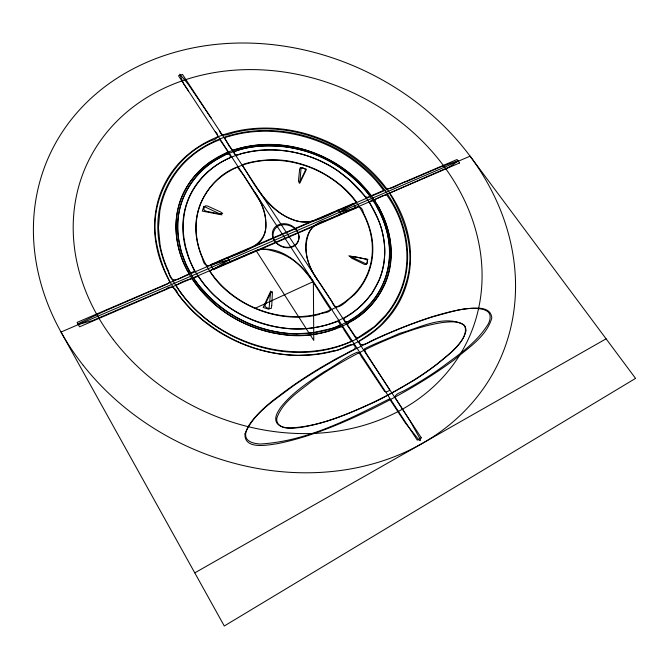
<?xml version="1.0" encoding="UTF-8"?>
<svg xmlns="http://www.w3.org/2000/svg" width="669" height="669" viewBox="0 0 669 669"><rect width="100%" height="100%" fill="white"/><g stroke="black" fill="none" stroke-linecap="round" stroke-linejoin="round"><path stroke-width="1" d="M364.672 302.129L372.031 293.265L379.298 279.893A104.414 87.146 24.3 0 0 384.182 261.596L384.792 254.036A97.206 81.049 24.8 0 0 384.441 244.202A101.83 84.988 24.5 0 0 382.543 233.13C380.552 221.916 374.247 212.232 369.539 202.272A1.53 1.229 28.6 0 1 369.706 201.804L370.659 201.126A19.401 15.579 29.6 0 1 371.203 200.892C376.179 199.78 376.371 207.925 379.089 210.626M368 308.635L370.843 305.591A118.48 98.811 23.7 0 0 382.626 288.548C392.904 269.824 393.372 247.212 387.108 227.126A111.004 92.657 24.3 0 0 380.527 210.702A61.515 50.443 26.8 0 0 379.791 209.305C379.365 205.968 372.942 202.038 375.761 199.036C379.264 197.522 382.793 195.072 386.649 194.896C407.254 223.245 414.011 263.452 398.139 295.715A135.765 113.337 23.7 0 1 385.729 315.107L374.464 326.581L357.739 337.837L355.515 336.85L349.201 327.35C344.686 323.428 351.15 320.652 354.445 319.406M210.166 162.174L227.661 152.172L227.226 150.659L219.942 139.696C199.496 147.255 181.675 161.823 170.787 180.772A131.91 110.151 24.7 0 0 159.824 211.178L158.436 227.878L160.075 245.138A121.95 102.014 24 0 0 168.58 271.363C170.921 286.165 179.752 277.668 188.173 274.34C190.272 272.735 186.776 270.577 186.475 268.821C179.852 256.252 176.424 242.011 176.006 227.853A112.643 93.986 24.5 0 1 177.009 213.938C178.573 203.744 182.286 193.901 187.93 185.263A112.509 93.953 24.5 0 1 210.141 162.149M351.208 313.719L344.109 318.335L343.983 319.715L345.279 321.429L348.014 321.956L358.132 315.367L362.715 311.62L370.894 303.325A112.802 94.137 24 0 0 383.011 284.174C391.005 266.605 391.582 246.242 385.896 227.92A126.023 105.702 23.2 0 0 379.072 210.626M353.148 203.568L339.426 212.341L356.209 208L353.148 203.568L210.3 264.782L213.327 269.649L356.209 208M213.327 269.649L229.057 259.798L210.3 264.782M194.771 572.873L606.097 338.823M316.939 224.458C311.018 226.532 308.593 232.837 307.23 238.415A52.943 43.694 29.8 0 0 306.243 252.021C307.196 264.606 314.229 275.36 321.337 285.345L331.857 301.359C336.273 315.375 347.997 298.525 354.06 295.062A93.451 77.964 24.2 0 0 370.584 266.237C373.503 255.382 373.519 243.825 370.885 232.912A101.981 85.364 23.7 0 0 363.384 212.985M253.618 246.719C273.855 235.931 265.417 207.541 254.964 192.463M225.445 159.858C226.992 158.779 231.441 158.168 230.195 155.576A7.025 5.653 18.7 0 0 229.76 154.89C227.117 151.788 223.061 156.312 220.335 157.382A105.326 87.84 24.1 0 0 206.445 166.564C189.386 181.006 177.62 202.556 177.787 225.252A116.13 96.796 24.9 0 0 178.548 238.465L181.316 251.787L186.149 264.732L190.548 272.91L194.043 271.53A1.723 1.489 17.4 0 0 194.361 270.928L190.448 261.93A83.6 70.253 23.2 0 1 189.151 258.644L185.622 246.936L184 238.256A107.165 89.37 24.6 0 1 184.075 215.485C186.592 197.087 197.213 180.496 211.496 168.914A102.24 85.264 24.3 0 1 225.461 159.883M254.797 308.442L313.368 281.582C301.184 263.737 280.052 244.143 256.695 250.348M337.895 326.179L340.061 325.218L339.584 323.328A8.17 7.033 31.8 0 0 339.032 322.508L338.171 321.597A0.895 0.761 31.9 0 0 337.778 321.438L330.971 323.662A120.244 99.689 23.6 0 1 309.178 328.295A95.759 80.188 24.6 0 1 289.468 328.613C253.743 325.577 218.47 306.912 198.718 276.623A1.254 1.087 17.9 0 0 198.016 276.356L193.425 278.036L198.944 285.487L208.26 295.757M255.976 250.599L213.127 268.963L209.957 271.062A0.895 0.778 19.1 0 0 209.807 271.397L214.381 277.878A94.254 78.549 24.6 0 0 219.917 284.367C242.73 307.999 277.376 320.694 309.998 316.295A107.057 88.776 23.6 0 0 319.038 314.455C321.538 312.222 331.381 313.493 330.126 308.668C318.084 291.734 309.504 271.305 291.826 259.246A50.434 43.569 24.7 0 0 279.199 252.857C271.865 250.699 263.678 247.354 256.152 250.666L313.769 340.404L313.368 281.582M314.397 220.661C291.826 227.201 270.937 208.059 259.012 190.832M300.047 355.206L310.441 354.737A134.084 111.874 24.2 0 0 333.254 350.815C339.518 351.677 348.741 342.52 354.127 345.07A6.774 5.854 34.4 0 1 354.746 345.881C357.112 349.067 351.852 350.313 349.812 351.434C344.201 355.105 337.82 357.43 332.192 361.059C312.841 371.813 294.26 383.998 276.74 397.629C265.325 405.749 224.14 441.264 259.973 444.024C306.235 441.431 348.8 419.379 389.475 398.866L405.188 422.733L418.819 439.834A3.404 2.927 45.3 0 0 419.246 440.252L420.132 440.637L420.458 440.16A2.099 1.815 45.3 0 0 420.433 439.525L410.498 421.654L396.081 399.059C392.36 394.743 400.505 392.578 403.315 391.106C418.51 382.969 433.203 373.837 446.976 363.459C461.585 352.839 476.504 341.759 486.606 326.505C490.344 321.73 492.802 312.732 485.192 310.215A13.806 11.147 39 0 0 483.486 309.496C466.678 305.616 449.668 312.59 433.562 316.537C412.012 323.503 390.738 331.54 370.333 341.416C367.507 343.598 358.241 347.604 359.613 340.789C368.226 334.868 377.542 329.407 384.307 321.078A134.62 112.417 24 0 0 405.749 283.907C416.126 252.874 405.673 220.302 389.701 193.475A1.689 1.33 29.3 0 1 389.876 192.906L447.979 167.551L452.813 164.925L457.989 160.794L440.988 166.782L406.551 181.525C399.477 182.905 392.477 190.155 385.403 188.34C374.665 174.969 362.013 162.935 347.495 153.703C315.132 132.554 274.039 123.364 236.082 132.111C230.588 132.847 221.849 139.077 219.432 130.689M297.053 333.781L312.49 332.761L331.28 328.613A52.851 44.873 27.9 0 0 337.904 326.188M281.365 334.341C299.561 337.435 318.377 335.269 335.545 328.655C338.539 325.862 342.98 325.418 344.15 330.085L351.501 341.307C328.387 351.501 302.145 353.934 277.309 350.079A132.069 110.059 24.3 0 1 244.519 341.048C216.781 329.951 191.719 310.951 175.989 285.303L182.654 281.724A57.935 51.496 20.3 0 1 190.029 279.132L192.112 278.605C204.906 296.961 221.732 312.741 242.136 322.291A112.384 93.719 24.3 0 0 281.365 334.333M206.713 323.01L204.865 321.555A134.753 112.35 24.4 0 1 181.55 298.458L180.128 296.685A62.585 53.687 20.8 0 1 177.77 293.398C175.947 287.896 170.888 284.668 165.979 289.1L92.665 320.551L80.33 323.938L77.863 323.855L103.787 311.461L167.267 284.074L169.558 282.226A1.99 1.731 15 0 0 169.692 281.616L165.159 271.798A171.473 141.585 26.9 0 1 156.789 244.269C148.493 205.341 168.78 163.771 203.234 144.504A79.569 65.487 21.2 0 1 211.63 140.398C216.614 139.788 220.226 135.472 215.251 131.785M184.234 79.26L179.677 74.209L183.732 83.985L188.566 91.076M337.904 210.099L340.956 214.582M211.279 118.279L189.728 86.452A150.358 119.943 8.6 0 0 184.243 79.26M227.544 257.389L230.579 262.206M317.424 279.717C303.182 260.5 297.571 226.64 326.664 220.084L347.847 210.952C353.784 208.527 361.569 202.473 363.392 212.985M300.055 355.314A130.815 109.264 24.4 0 1 206.805 322.91M368.009 308.643A96.821 80.999 25.3 0 1 354.428 319.389M364.647 302.104A140.064 116.063 21.8 0 1 351.233 313.753M297.069 333.915A109.616 91.436 24.4 0 1 208.31 295.723M298.909 236.818L298.901 237.972A14.935 12.452 24.3 0 1 297.713 242.295C292.596 251.686 277.426 248.007 273.805 239.126A13.455 11.214 24.4 0 1 272.994 234.852L273.504 231.85L274.875 229.149A15.337 12.786 24.6 0 1 278.831 225.696C286.8 222.409 298.541 227.401 298.909 236.818M299.62 169.441L298.466 180.889L299.235 183.055L305.39 170.545L305.415 169.316L303.492 168.228A9.291 7.459 23.9 0 0 302.129 167.877L300.138 167.869L299.62 169.441M276.69 418.51C276.372 430.903 293.816 428.269 301.836 427.248C326.489 422.984 349.82 413.333 372.382 402.805C395.128 391.817 417.172 379.189 437.359 363.953C448.263 354.528 462.463 345.38 466.092 330.545C465.407 319.866 450.781 321.722 443.355 322.408C420.901 325.703 399.585 334.124 378.913 343.197C355.381 353.909 332.635 366.478 311.537 381.447C298.516 391.917 282.285 401.918 276.69 418.51M389.601 389.701L389.049 390.721L386.682 391.85L384.583 391.398L363.643 359.83A58.772 49.289 36.9 0 1 362.774 358.559C360.867 356.686 360.315 352.688 357.422 352.153C345.463 357.045 335.437 365.625 324.122 371.763C308.643 381.907 292.646 392.335 281.005 406.969C278.095 411.335 273.805 417.197 276.606 422.607A8.739 7.961 34.8 0 0 278.07 424.38C284.292 429.573 293.164 427.742 300.54 427.014C324.641 423.912 347.211 414.362 369.188 404.452C384.867 397.721 399.209 388.622 414.036 380.276A367.958 290.02 16.1 0 0 452.001 351.518C458.315 345.02 467.581 336.398 465.03 326.43A5.319 4.349 38.6 0 0 464.052 324.983C444.291 313.861 418.903 328.27 399.368 333.405C387.978 338.823 375.811 343.055 364.622 348.725A1.146 0.987 35.4 0 0 364.404 349.084L365.876 352.839L389.601 389.701M271.756 305.49L271.179 308.493L268.737 308.426A13.079 11.306 25.3 0 1 267.14 307.891L264.807 306.302L266.597 301.594A33.391 28.909 28.3 0 1 267.324 299.929L270.209 293.825L271.965 291.508A2.492 2.149 25.1 0 1 272.434 292.161L271.756 305.49M233.79 152.039L234.267 153.452A4.599 3.688 19.6 0 0 235.003 154.271C237.428 156.446 240.288 153.301 242.947 153.335C267.5 147.247 293.934 149.647 317.198 159.465A97.833 81.409 24.4 0 1 337.82 170.737L350.079 180.638L365.341 196.535L367.557 197.397L369.706 196.31A1.213 0.97 28.2 0 0 369.781 195.9L368.962 194.395A52.149 42.523 26.7 0 0 366.562 191.585C349.235 171.724 326.74 155.91 300.782 149.864A115.143 96.395 24.5 0 0 284.593 146.762C268.135 145.365 248.977 145.148 233.79 152.039M203.794 208.736L204.254 210.25L206.42 211.27L217.726 213.637L222.693 213.503L220.971 212.157L207.616 206.044L205.383 205.826L204.204 207.106A8.162 6.79 18.4 0 0 203.911 207.992L203.794 208.736M265.76 222.827C267.784 244.754 245.331 250.842 229.149 257.448C221.146 258.184 205.04 274.708 202.657 258.686A95.065 79.218 24.6 0 1 196.385 236.583A89.403 74.602 24.2 0 1 200.307 204.17C207.231 187.914 220.394 173.02 237.353 167.024L243.633 175.261L260.124 201.469A48.151 40.157 18.9 0 1 262.123 205.5L263.553 209.246A54.908 45.868 18.5 0 1 265.593 218.93L265.76 222.827M356.334 201.846C351.685 206.947 342.896 208.101 336.724 211.279C323.127 217.609 307.799 226.373 292.621 219.465A45.81 36.946 24.2 0 1 287.043 217.149C265.886 206.662 254.646 184.828 242.638 165.644C243.223 163.37 246.56 163.596 248.408 162.801C264.121 159.088 280.679 158.603 296.384 162.718A93.685 78.265 24.4 0 1 317.984 170.478C332.618 177.912 346.851 188.407 356.334 201.846M244.988 433.922C244.085 449.961 267.399 445.086 277.217 443.706C309.58 437.191 340.187 424.146 369.882 410.038C399.351 395.58 427.984 379.206 454.385 359.646C468.325 347.796 486.405 336.632 491.79 318.118C491.021 304.905 472.54 308.217 463.65 309.095C434.992 313.92 407.806 324.908 381.347 336.582C350.539 350.665 320.702 367.005 292.779 386.214C275.243 399.836 253.735 412.514 244.988 433.922M367.532 261.219L367.457 261.997A8.555 7.075 30.1 0 1 367.122 263.168L366.186 264.506L364.454 264.414L351.626 258.15L349.895 256.361L356.912 257.139A42.08 35.415 31.3 0 1 357.865 257.356L361.017 258.134A30.055 24.485 29.2 0 0 361.962 258.334L366.62 259.355L367.532 261.219M301.117 167.493L299.821 183.13L306.477 169.257L301.117 167.493M224.759 138.115L229.291 146.319L232.419 150.007A1.079 0.87 19.2 0 0 232.946 150.241C267.266 139.152 306.042 145.081 336.549 164.189A105.735 88.074 24.4 0 1 359.161 182.169L371.32 195.708L383.379 190.514A1.079 0.853 28.7 0 0 383.446 190.096L376.379 181.148A129.761 108.512 24.3 0 0 354.327 161.095A127.227 106.254 24.3 0 0 305.097 136.877C282.184 130.371 257.624 129.134 234.426 134.912A43.886 35.49 20.6 0 0 232.335 135.431L225.846 137.22L224.759 138.115M270.677 291.241L268.988 309.287L263.143 307.439L270.677 291.241M367.733 259.329L366.696 264.138L348.808 255.792L367.733 259.329M203.828 206.395L202.297 211.12L221.941 214.849L203.828 206.395M635.55 378.386L224.282 625.992L61.013 332.05L470.106 156.153L635.55 378.386M421.336 437.827L417.272 440.127L178.489 75.764L182.503 74.418L421.336 437.827M459.561 162.96L79.569 326.807L77.094 322.408L457.011 159.515L459.561 162.96M197.69 286.616A110.393 92.146 24.3 0 0 382.492 288.673A110.393 92.146 24.3 0 0 270.276 144.42A110.393 92.146 24.3 0 0 197.69 286.616M197.447 283.723A108.763 90.783 24.3 0 0 380.025 289.836A108.763 90.783 24.3 0 0 273.178 145.767A108.763 90.783 24.3 0 0 197.447 283.723M205.232 285.722A103.62 86.477 24.3 0 0 377.91 282.636A103.62 86.477 24.3 0 0 268.11 149.772A103.62 86.477 24.3 0 0 205.232 285.722M216.028 279.324A90.491 75.497 24.3 0 0 366.645 275.77A90.491 75.497 24.3 0 0 269.992 160.217A90.491 75.497 24.3 0 0 216.028 279.324M275.293 241.576A13.689 11.406 24.4 0 0 298.115 241.25A13.689 11.406 24.4 0 0 283.664 223.672A13.689 11.406 24.4 0 0 275.293 241.576M180.914 292.997A128.239 107.099 24.3 0 0 396.282 300.816A128.239 107.099 24.3 0 0 270.92 130.589A128.239 107.099 24.3 0 0 180.914 292.997M182.361 299.854A131.383 109.733 24.3 0 0 401.584 297.371A131.383 109.733 24.3 0 0 263.711 128.08A131.383 109.733 24.3 0 0 182.361 299.854M83.249 365.366A247.338 207.666 24.3 0 0 497.234 365.316A247.338 207.666 24.3 0 0 242.972 43.008A247.338 207.666 24.3 0 0 83.249 365.366M113.295 339.568A209.798 175.796 24.3 0 0 465.122 345.597A209.798 175.796 24.3 0 0 254.496 69.626A209.798 175.796 24.3 0 0 113.295 339.568"/></g></svg>
